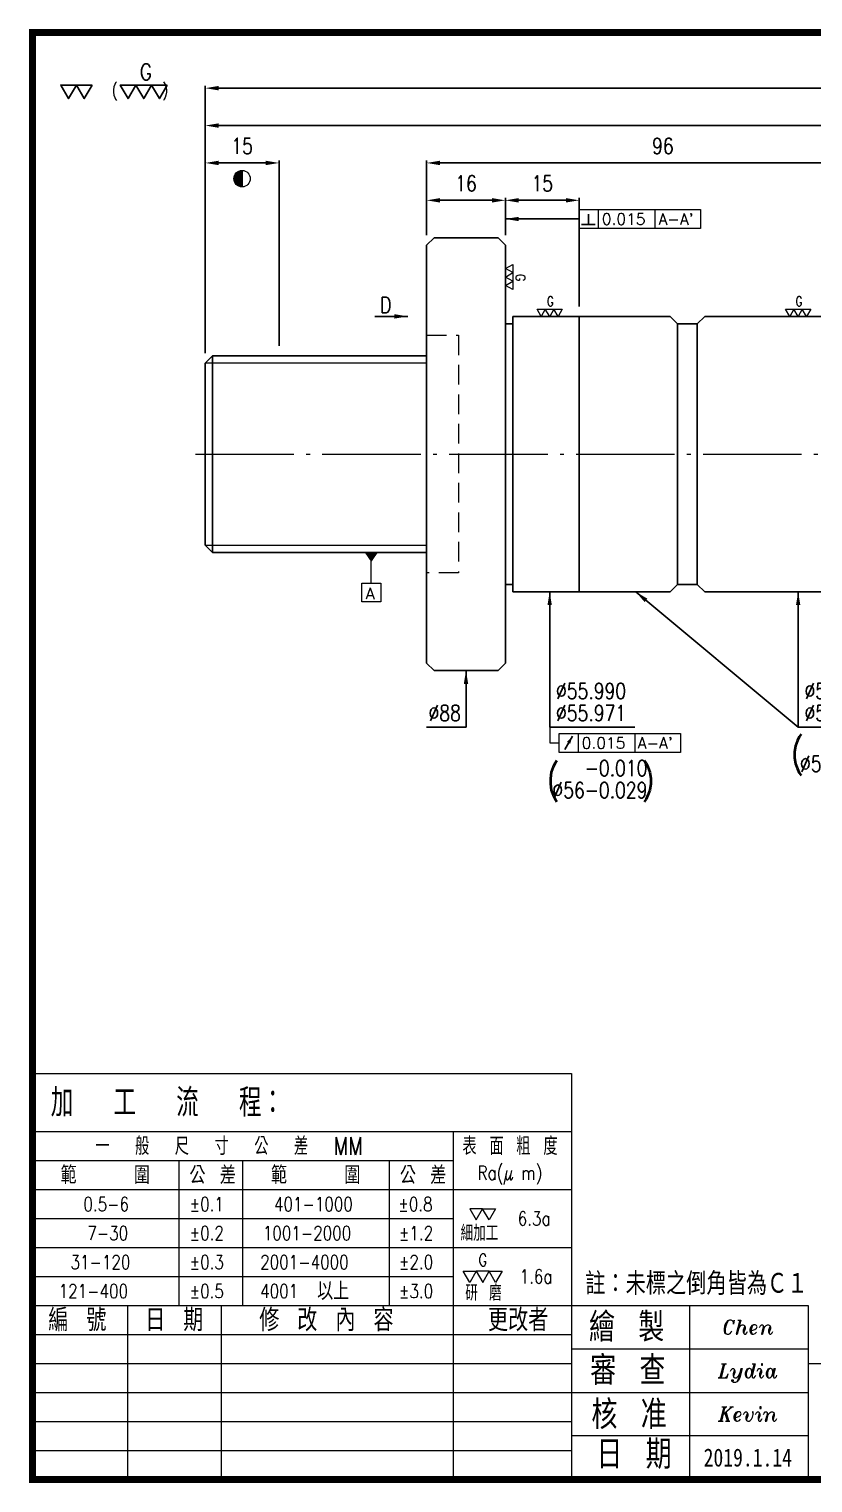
# Model space of a CAD drawing. Header units: millimetres. Extents: x -1046 to -629, y -1674 to -1379.
# Drawn here: x -1045.9 to -886.6, y -1674.4 to -1378.8 of the extents above; entities that cross this region are included whole.
import ezdxf
from ezdxf.enums import TextEntityAlignment as Align

# ---------------------------------------------------------------- set-up
doc = ezdxf.new("R2010")
doc.units = ezdxf.units.MM
doc.linetypes.add('CenLine', pattern=[25.8, 20, -2.5, 0.8, -2.5])
doc.linetypes.add('HidLine', pattern=[7.5, 5, -2.5])
doc.layers.get('0').update_dxf_attribs({"linetype": 'CONTINUOUS'})
doc.layers.get('DEFPOINTS').update_dxf_attribs({"linetype": 'CONTINUOUS'})
doc.layers.add('04', color=4, linetype='CONTINUOUS')
for name, color, linetype, lineweight in [('cen', 1, 'CenLine', 13), ('DIM', 6, 'CONTINUOUS', 9), ('hat', 4, 'CONTINUOUS', 9), ('hid', 5, 'HidLine', 15), ('str', 7, 'CONTINUOUS', 25), ('txt', 3, 'CONTINUOUS', 9)]:
    doc.layers.add(name, color=color, linetype=linetype, lineweight=lineweight)
doc.styles.add('DateTXT', font='kaiu_0.ttf', dxfattribs={"width": 0.8, "height": 3.664797})
doc.styles.add('ROMANC', font='romanc')
doc.styles.add('SIMPLEX', font='simplex.shx', dxfattribs={"width": 0.8, "height": 3.2, "bigfont": 'chineset.shx'})
doc.styles.get("Standard").update_dxf_attribs({"font": 'TXT', "width": 0.9, "height": 4.563508, "bigfont": 'CHINESET'})
doc.styles.add('STANDARD0.8', font='txt.shx', dxfattribs={"width": 0.8, "height": 1.951819, "bigfont": 'chineset.shx'})
doc.styles.add('WW', font='ITALICT.SHX', dxfattribs={"height": 2.852351})
doc.dimstyles.new('STANDARD$0', dxfattribs={"dimscale": 0, "dimtxt": 6, "dimasz": 5, "dimexe": 0.5, "dimexo": 2, "dimgap": 1.7, "dimtad": 1, "dimdec": 3, "dimdsep": 46, "dimtxsty": 'SIMPLEX', "dimcen": 0.09, "dimclrd": 6, "dimclre": 6, "dimclrt": 3, "dimadec": 1, "dimazin": 2, "dimtp": -0.1, "dimtm": 0.2, "dimtfac": 1, "dimtdec": 3, "dimtmove": 0, "dimatfit": 3, "dimfxl": 0, "dimtvp": 0.790698, "dimarcsym": 0})
doc.dimstyles.new('STANDARD$7', dxfattribs={"dimscale": 0, "dimtxt": 5.5, "dimasz": 5, "dimexe": 0.5, "dimexo": 2, "dimgap": 2.2, "dimtad": 1, "dimdec": 3, "dimrnd": 0.0005, "dimdsep": 46, "dimtxsty": 'SIMPLEX', "dimcen": 0.09, "dimclrd": 6, "dimclre": 6, "dimclrt": 3, "dimadec": 1, "dimazin": 2, "dimtp": -0.1, "dimtm": 0.2, "dimtfac": 1, "dimtdec": 3, "dimtmove": 2, "dimatfit": 3, "dimfxl": 0, "dimtvp": 0.790698, "dimarcsym": 0})

# ---------------------------------------------------------------- blocks, each defined once
blk = doc.blocks.new('*D117')
at = {"layer": 'DEFPOINTS', "color": 0}
for p in [(-995.12, -1406.02), (-995.12, -1445.22), (-1010.12, -1446.72)]:
    blk.add_point(p, dxfattribs=at)
at = {"layer": 'DIM', "color": 6, "lineweight": -2}
for p, q in [((-1010.12, -1444.72), (-1010.12, -1405.52)), ((-1007.42, -1406.02), (-997.82, -1406.02)), ((-995.12, -1443.22), (-995.12, -1405.52))]:
    blk.add_line(p, q, dxfattribs=at)
at = {"layer": 'DIM', "color": 6}
for points in [[(-1007.42, -1405.57), (-1007.42, -1406.47), (-1010.12, -1406.02)], [(-997.82, -1405.57), (-997.82, -1406.47), (-995.12, -1406.02)]]:
    blk.add_solid(points, dxfattribs=at)
at = {"layer": 'DIM', "color": 3, "insert": (-1002.62, -1402.58), "char_height": 3.2, "attachment_point": 5, "style": 'SIMPLEX'}
blk.add_mtext('15', dxfattribs=at)
blk = doc.blocks.new('Heat_block')
at = {"layer": 'txt'}
blk.add_hatch(color=256, dxfattribs=at).paths.add_polyline_path([(0, 2, 0.414214), (-2, 0, 0.414214), (0, -2)])
blk.add_line((0, 2), (0, -2), dxfattribs=at)
blk.add_circle((0, 0), 2, dxfattribs=at)
blk = doc.blocks.new('*D120')
at = {"layer": 'DEFPOINTS', "color": 0}
for p in [(-683.12, -1398.42), (-683.12, -1445.22), (-1010.12, -1446.72)]:
    blk.add_point(p, dxfattribs=at)
at = {"layer": 'DIM', "color": 6, "lineweight": -2}
for p, q in [((-1010.12, -1444.72), (-1010.12, -1397.92)), ((-683.12, -1443.22), (-683.12, -1397.92)), ((-1007.42, -1398.42), (-685.82, -1398.42))]:
    blk.add_line(p, q, dxfattribs=at)
at = {"layer": 'DIM', "color": 6}
for points in [[(-1007.42, -1397.97), (-1007.42, -1398.87), (-1010.12, -1398.42)], [(-685.82, -1397.97), (-685.82, -1398.87), (-683.12, -1398.42)]]:
    blk.add_solid(points, dxfattribs=at)
at = {"layer": 'DIM', "color": 3, "insert": (-846.62, -1394.98), "char_height": 3.2, "attachment_point": 5, "style": 'SIMPLEX'}
blk.add_mtext('2400', dxfattribs=at)
blk = doc.blocks.new('*D122')
at = {"layer": 'DEFPOINTS', "color": 0}
for p in [(-648.12, -1390.82), (-1010.12, -1446.72), (-648.12, -1446.72)]:
    blk.add_point(p, dxfattribs=at)
at = {"layer": 'DIM', "color": 6, "lineweight": -2}
for p, q in [((-1010.12, -1444.72), (-1010.12, -1390.32)), ((-1007.42, -1390.82), (-650.82, -1390.82)), ((-648.12, -1444.72), (-648.12, -1390.32))]:
    blk.add_line(p, q, dxfattribs=at)
at = {"layer": 'DIM', "color": 6}
for points in [[(-1007.42, -1390.37), (-1007.42, -1391.27), (-1010.12, -1390.82)], [(-650.82, -1390.37), (-650.82, -1391.27), (-648.12, -1390.82)]]:
    blk.add_solid(points, dxfattribs=at)
at = {"layer": 'DIM', "color": 3, "insert": (-829.12, -1387.38), "char_height": 3.2, "attachment_point": 5, "style": 'SIMPLEX'}
blk.add_mtext('2500', dxfattribs=at)
blk = doc.blocks.new('Locate_A-2')
at = {"layer": 'hat'}
blk.add_line((0, -12.29), (0, 0), dxfattribs=at)
at = {"layer": 'hat', "color": 4, "linetype": 'ByBlock', "lineweight": 9}
blk.add_lwpolyline([(0, -3.87, 0, 5.33, 0), (0, 0, 5.33, 5.33, 0)], format="xyseb", dxfattribs=at)
at = {"layer": 'hat'}
blk.add_lwpolyline([(-3.82, -12.29), (3.79, -12.29), (3.79, -19.9), (-3.82, -19.9)], close=True, dxfattribs=at)
at = {"layer": 'hat', "style": 'ROMANC', "flags": 8}
blk.add_attdef('A', text='', height=4.56, dxfattribs=at).set_placement((-2.21, -16.5), align=Align.MIDDLE_LEFT)
blk = doc.blocks.new('G-sign-W-1')
for points in [[(0.578, 0), (0.002, 0), (0.29, -0.499)], [(1.154, 0), (0.578, 0), (0.866, -0.499)], [(2.767, 0), (2.191, 0), (2.479, -0.499)], [(3.343, 0), (2.767, 0), (3.055, -0.499)], [(3.919, 0), (3.343, 0), (3.631, -0.499)]]:
    blk.add_lwpolyline(points, close=True)
at = {"style": 'SIMPLEX', "width": 0.8}
for s, height, p in [('G', 0.601, (2.916, 0.482)), ('(      )', 0.4513, (1.883, -0.188))]:
    blk.add_text(s, height=height, dxfattribs=at).set_placement(p, align=Align.MIDDLE_LEFT)
blk = doc.blocks.new('*D131')
at = {"layer": 'DEFPOINTS', "color": 0}
for p in [(-934.12, -1413.62), (-949.12, -1422.72), (-934.12, -1437.22)]:
    blk.add_point(p, dxfattribs=at)
at = {"layer": 'DIM', "color": 6, "lineweight": -2}
for p, q in [((-949.12, -1420.72), (-949.12, -1413.12)), ((-946.42, -1413.62), (-936.82, -1413.62)), ((-934.12, -1435.22), (-934.12, -1413.12))]:
    blk.add_line(p, q, dxfattribs=at)
at = {"layer": 'DIM', "color": 6}
for points in [[(-946.42, -1413.17), (-946.42, -1414.07), (-949.12, -1413.62)], [(-936.82, -1413.17), (-936.82, -1414.07), (-934.12, -1413.62)]]:
    blk.add_solid(points, dxfattribs=at)
at = {"layer": 'DIM', "color": 3, "insert": (-941.62, -1410.18), "char_height": 3.2, "attachment_point": 5, "style": 'SIMPLEX'}
blk.add_mtext('15', dxfattribs=at)
blk = doc.blocks.new('*D132')
at = {"layer": 'DEFPOINTS', "color": 0}
for p in [(-949.12, -1413.62), (-965.12, -1422.72), (-949.12, -1422.72)]:
    blk.add_point(p, dxfattribs=at)
at = {"layer": 'DIM', "color": 6, "lineweight": -2}
for p, q in [((-965.12, -1420.72), (-965.12, -1413.12)), ((-962.42, -1413.62), (-951.82, -1413.62)), ((-949.12, -1420.72), (-949.12, -1413.12))]:
    blk.add_line(p, q, dxfattribs=at)
at = {"layer": 'DIM', "color": 6}
for points in [[(-962.42, -1413.17), (-962.42, -1414.07), (-965.12, -1413.62)], [(-951.82, -1413.17), (-951.82, -1414.07), (-949.12, -1413.62)]]:
    blk.add_solid(points, dxfattribs=at)
at = {"layer": 'DIM', "color": 3, "insert": (-957.12, -1410.18), "char_height": 3.2, "attachment_point": 5, "style": 'SIMPLEX'}
blk.add_mtext('16', dxfattribs=at)
blk = doc.blocks.new('*D133')
at = {"layer": 'DEFPOINTS', "color": 0}
for p in [(-869.12, -1406.02), (-965.12, -1422.72), (-869.12, -1438.72)]:
    blk.add_point(p, dxfattribs=at)
at = {"layer": 'DIM', "color": 6, "lineweight": -2}
for p, q in [((-965.12, -1420.72), (-965.12, -1405.52)), ((-962.42, -1406.02), (-871.82, -1406.02)), ((-869.12, -1436.72), (-869.12, -1405.52))]:
    blk.add_line(p, q, dxfattribs=at)
at = {"layer": 'DIM', "color": 6}
for points in [[(-962.42, -1405.57), (-962.42, -1406.47), (-965.12, -1406.02)], [(-871.82, -1405.57), (-871.82, -1406.47), (-869.12, -1406.02)]]:
    blk.add_solid(points, dxfattribs=at)
at = {"layer": 'DIM', "color": 3, "insert": (-917.12, -1402.58), "char_height": 3.2, "attachment_point": 5, "style": 'SIMPLEX'}
blk.add_mtext('96', dxfattribs=at)
blk = doc.blocks.new('DeflectionToleranceA-N')
at = {"layer": '04'}
blk.add_line((2.28, -2.57), (5.33, 2.7), dxfattribs=at)
blk.add_lwpolyline([(5.33, 2.7, 0, 1.52, 0), (3.8, 0.07, 1.52, 1.52, 0)], format="xyseb", dxfattribs=at)
at = {"layer": 'hat'}
for p, q in [((7.61, 3.8), (7.61, -3.8)), ((30.43, 3.8), (30.43, -3.8))]:
    blk.add_line(p, q, dxfattribs=at)
blk.add_lwpolyline([(0, 3.8), (48.87, 3.8), (48.87, -3.8), (0, -3.8)], close=True, dxfattribs=at)
at = {"layer": 'hat', "style": 'ROMANC', "flags": 8}
for tag, p in [('0.015', (9.09, -0.01)), ("A-A'", (31.63, 0.02))]:
    blk.add_attdef(tag, text='', height=4.56, dxfattribs=at).set_placement(p, align=Align.MIDDLE_LEFT)
blk = doc.blocks.new('VerticalToleranceA-N')
at = {"layer": '04'}
for p, q in [((3.68, -2.21), (3.68, 1.93)), ((0.92, -2.21), (6.44, -2.21))]:
    blk.add_line(p, q, dxfattribs=at)
at = {"layer": 'hat'}
for p, q in [((7.61, 3.8), (7.61, -3.8)), ((30.43, 3.8), (30.43, -3.8))]:
    blk.add_line(p, q, dxfattribs=at)
blk.add_lwpolyline([(0, 3.8), (48.87, 3.8), (48.87, -3.8), (0, -3.8)], close=True, dxfattribs=at)
at = {"layer": 'hat', "style": 'ROMANC', "flags": 8}
blk.add_attdef('0.012', text='', height=4.56, dxfattribs=at).set_placement((9.12, -0.02), align=Align.MIDDLE_LEFT)
blk.add_attdef("A-A'", (31.96, -2.31), '', height=4.56, dxfattribs=at)
blk = doc.blocks.new('G-sign-green-1')
at = {"layer": 'txt'}
for p, q in [((-5.93, 3.46), (5.93, 3.46)), ((-3.95, 0), (-5.93, 3.46)), ((-2.11, 3.46), (-3.95, 0)), ((0, 0), (-2.11, 3.46)), ((1.94, 3.46), (0, 0)), ((3.95, 0), (1.94, 3.46)), ((5.93, 3.46), (3.95, 0))]:
    blk.add_line(p, q, dxfattribs=at)
at = {"layer": 'txt', "style": 'SIMPLEX', "width": 0.8}
blk.add_text('G', height=4.5, dxfattribs=at).set_placement((-1.28, 4.86))

msp = doc.modelspace()

# ---------------------------------------------------------------- linework, layer by layer
at = {"layer": 'cen'}
msp.add_line((-1012.1207, -1465.2155), (-646.1207, -1465.2155), dxfattribs=at)
at = {"layer": 'DIM'}
msp.add_lwpolyline([(-940.1207, -1520.7355), (-940.1207, -1523.9355), (-938.2007, -1523.9355)], dxfattribs=at)
at = {"layer": 'hat'}
for p, q in [((-965.1207, -1446.7155), (-1010.1207, -1446.7155)), ((-1010.1207, -1483.7155), (-965.1207, -1483.7155))]:
    msp.add_line(p, q, dxfattribs=at)
at = {"layer": 'hid', "ltscale": 0.8}
msp.add_lwpolyline([(-965.1207, -1441.0655), (-958.6207, -1441.0655), (-958.6207, -1489.3655), (-965.1207, -1489.3655)], dxfattribs=at)
at = {"layer": 'str'}
for p, q in [((-965.1207, -1422.7155), (-963.6207, -1421.2155)), ((-963.6207, -1421.2155), (-950.6207, -1421.2155)), ((-949.1207, -1422.7155), (-950.6207, -1421.2155)), ((-965.1207, -1422.7155), (-965.1207, -1507.7155)), ((-949.1207, -1422.7155), (-949.1207, -1507.7155)), ((-949.1207, -1438.7155), (-947.6207, -1438.7155)), ((-947.6207, -1437.2155), (-947.6207, -1493.2155)), ((-947.6207, -1437.2155), (-915.6207, -1437.2155)), ((-934.1207, -1437.2155), (-934.1207, -1493.2155)), ((-914.1207, -1438.7155), (-915.6207, -1437.2155)), ((-914.1207, -1438.7155), (-914.1207, -1491.7155)), ((-914.1207, -1438.7155), (-910.1207, -1438.7155)), ((-910.1207, -1438.7155), (-908.6207, -1437.2155)), ((-910.1207, -1438.7155), (-910.1207, -1491.7155)), ((-908.6207, -1437.2155), (-870.6207, -1437.2155)), ((-1008.6207, -1485.2155), (-1008.6207, -1445.2155)), ((-1010.1207, -1446.7155), (-1010.1207, -1483.7155)), ((-949.1207, -1491.7155), (-947.6207, -1491.7155)), ((-914.1207, -1491.7155), (-915.6207, -1493.2155)), ((-914.1207, -1491.7155), (-910.1207, -1491.7155)), ((-910.1207, -1491.7155), (-908.6207, -1493.2155)), ((-947.6207, -1493.2155), (-915.6207, -1493.2155)), ((-908.6207, -1493.2155), (-870.6207, -1493.2155)), ((-965.1207, -1507.7155), (-963.6207, -1509.2155)), ((-963.6207, -1509.2155), (-950.6207, -1509.2155)), ((-949.1207, -1507.7155), (-950.6207, -1509.2155))]:
    msp.add_line(p, q, dxfattribs=at)
at = {"layer": 'str', "const_width": 1.3832}
msp.add_lwpolyline([(-1045.221, -1673.67), (-629.221, -1673.67), (-629.221, -1379.4986), (-1045.221, -1379.4986)], close=True, dxfattribs=at)
at = {"layer": 'str'}
for points in [[(-965.1207, -1445.2155), (-1008.6207, -1445.2155), (-1010.1207, -1446.7155)], [(-965.1207, -1485.2155), (-1008.6207, -1485.2155), (-1010.1207, -1483.7155)]]:
    msp.add_lwpolyline(points, dxfattribs=at)
at = {"layer": 'txt'}
for p, q in [((-1045.221, -1591.1532), (-935.684, -1591.1532)), ((-935.684, -1591.1532), (-935.684, -1673.67)), ((-1045.221, -1602.9418), (-935.684, -1602.9418)), ((-959.6831, -1673.67), (-959.6831, -1602.9413)), ((-1045.221, -1608.8358), (-959.6829, -1608.8358)), ((-1015.4307, -1638.3057), (-1015.4307, -1608.8354)), ((-1002.4519, -1638.3057), (-1002.4519, -1608.8354)), ((-972.6736, -1638.3057), (-972.6736, -1608.8354)), ((-1045.221, -1614.7298), (-935.684, -1614.7298)), ((-1045.221, -1620.6238), (-959.6829, -1620.6238)), ((-1045.221, -1626.5179), (-935.684, -1626.5179)), ((-1045.221, -1632.4119), (-959.6829, -1632.4119)), ((-1045.221, -1638.3057), (-887.5746, -1638.3057)), ((-1025.8242, -1673.67), (-1025.8242, -1638.3057)), ((-1006.8023, -1673.67), (-1006.8023, -1638.3057)), ((-911.6292, -1673.67), (-911.6292, -1638.3057)), ((-887.5746, -1638.3057), (-887.5746, -1673.67)), ((-1045.221, -1644.1999), (-935.684, -1644.1999)), ((-935.684, -1647.1097), (-887.574, -1647.1097)), ((-1045.221, -1650.0939), (-935.684, -1650.0939)), ((-629.221, -1650.1562), (-887.5729, -1650.1562)), ((-1045.221, -1655.988), (-887.5746, -1655.988)), ((-1045.221, -1661.882), (-935.684, -1661.882)), ((-935.684, -1664.7178), (-887.574, -1664.7178)), ((-1045.221, -1667.776), (-935.684, -1667.776))]:
    msp.add_line(p, q, dxfattribs=at)
for points in [[(-956.3779, -1618.6139), (-955.0637, -1620.8903), (-953.7494, -1618.6139)], [(-951.1209, -1618.6139), (-952.4352, -1620.8903), (-953.7494, -1618.6139)], [(-955.0387, -1631.3148), (-956.353, -1633.5911), (-957.6672, -1631.3148)], [(-955.0387, -1631.3148), (-953.7245, -1633.5911), (-952.4102, -1631.3148)], [(-949.7817, -1631.3148), (-951.096, -1633.5911), (-952.4102, -1631.3148)]]:
    msp.add_lwpolyline(points, close=True, dxfattribs=at)

# ---------------------------------------------------------------- block references
at = {"layer": 'hat', "xscale": 0.504759792806371, "yscale": 0.504759792806371, "zscale": 0.504759792806371}
for name, p, values in [('VerticalToleranceA-N', (-934.1207, -1417.4155), {"A-A'": "A-A'", '0.012': '0.015'}), ('Locate_A-2', (-976.3707, -1485.2155), {'A': 'A'}), ('DeflectionToleranceA-N', (-938.2007, -1523.9355), {"A-A'": "A-A'", '0.015': '0.015'})]:
    msp.add_blockref(name, p, dxfattribs=at).add_auto_attribs(values)
at = {"layer": 'str', "xscale": 5.528554312342743, "yscale": 5.528554312342743, "zscale": 5.528554312342743}
msp.add_blockref('G-sign-W-1', (-1039.501, -1390.1836), dxfattribs=at)
at = {"layer": 'txt'}
for name, p, xscale, yscale, zscale in [('Heat_block', (-1002.6207, -1409.2155), 0.8320332813312529, 0.8320332813312529, 0.8320332813312529), ('G-sign-green-1', (-940.1207, -1437.2155), 0.432, 0.432, 0.432), ('G-sign-green-1', (-889.6207, -1437.2155), 0.432, 0.432, 0.432)]:
    msp.add_blockref(name, p, dxfattribs=dict(at, xscale=xscale, yscale=yscale, zscale=zscale))
at = {"layer": 'txt', "xscale": 0.432, "yscale": 0.432, "zscale": 0.432, "rotation": 270}
msp.add_blockref('G-sign-green-1', (-949.1207, -1429.2155), dxfattribs=at)

# ---------------------------------------------------------------- texts
at = {"layer": 'str', "style": 'DateTXT', "width": 0.8}
msp.add_text('2019.1.14', height=3.6648, dxfattribs=at).set_placement((-899.8574, -1669.1938), align=Align.MIDDLE_CENTER)
at = {"layer": 'txt', "style": 'SIMPLEX', "width": 0.8}
for s, height, p in [('D', 3.2, (-973.4144, -1434.8845)), ('(    )', 5.5, (-881.7861, -1525.9409)), ('(     )', 5.5, (-929.7753, -1531.2955))]:
    msp.add_text(s, height=height, dxfattribs=at).set_placement(p, align=Align.MIDDLE_CENTER)
at = {"layer": 'txt', "style": 'WW'}
for s, p in [('Lydia', (-899.8574, -1651.5488)), ('Kevin', (-899.8574, -1660.3528))]:
    msp.add_text(s, height=2.85235, dxfattribs=at).set_placement(p, align=Align.MIDDLE_CENTER)
at = {"layer": 'txt'}
for s, insert, char_height, width, attachment_point, style in [('%%c55.990', (-938.8407, -1514.9755), 3.2, 2.1248, 7, 'SIMPLEX'), ('%%c55.9', (-888.3407, -1514.9755), 3.2, 2.1248, 7, 'SIMPLEX'), ('%%C88', (-964.7495, -1519.4555), 3.2, 2.1248, 7, 'SIMPLEX'), ('%%C55.971', (-938.8407, -1519.4555), 3.2, 2.1248, 7, 'SIMPLEX'), ('%%C55.8', (-888.3407, -1519.4555), 3.2, 2.1248, 7, 'SIMPLEX'), ('%%C56{\\W0.3;}\\S-0.1^ -0.2;', (-881.7861, -1525.9409), 3.2, 32, 5, 'SIMPLEX'), ('%%C56{\\W0.3;}\\S-0.010^ -0.029;', (-929.9101, -1531.2955), 3.2, 32, 5, 'SIMPLEX'), ('加  工  流  程：', (-1041.5169, -1597.0475), 5.727247, 59.123287, 4, 'STANDARD0.8'), ('一  般  尺  寸  公  差  MM', (-1032.4451, -1605.8888), 3.624806, 73.576438, 4, 'STANDARD0.8'), ('表 面 粗 度', (-957.861, -1605.8888), 3.62481, 22.082191, 4, 'STANDARD0.8'), ('Ra(μ m)', (-954.8051, -1611.7828), 2.84932, 19.136, 4, 'SIMPLEX'), ('0.5-6', (-1034.8708, -1617.6768), 2.8179, 15.67072, 4, 'SIMPLEX'), ('%%p0.1', (-1013.2837, -1617.6768), 2.8179, 10.82432, 4, 'SIMPLEX'), ('401-1000', (-996.1487, -1617.6768), 2.8179, 22.082195, 4, 'SIMPLEX'), ('%%p0.8', (-970.8681, -1617.6768), 2.8179, 10.328864, 4, 'SIMPLEX'), ('6.3a', (-946.6136, -1620.6238), 2.8179, 9.117888, 4, 'SIMPLEX'), ('7-30', (-1034.0802, -1623.5709), 2.8179, 14.352, 4, 'SIMPLEX'), ('%%p0.2', (-1013.2837, -1623.5709), 2.8179, 10.82432, 4, 'SIMPLEX'), ('1001-2000', (-998.4139, -1623.5709), 2.8179, 23.50685, 4, 'SIMPLEX'), ('%%p1.2', (-970.747, -1623.5709), 2.8179, 9.568, 4, 'SIMPLEX'), ('細加工', (-958.2286, -1623.5709), 3.2079, 10.96992, 4, 'STANDARD0.8'), ('31-120', (-1037.4922, -1629.4649), 2.8179, 17.80896, 4, 'SIMPLEX'), ('%%p0.3', (-1013.2837, -1629.4649), 2.8179, 10.82432, 4, 'SIMPLEX'), ('2001-4000', (-998.9445, -1629.4649), 2.8179, 23.50685, 4, 'SIMPLEX'), ('%%p2.0', (-970.747, -1629.4649), 2.8179, 9.568, 4, 'SIMPLEX'), ('G', (-954.6042, -1629.0282), 2.4932, 3.561642, 4, 'SIMPLEX'), ('1.6a', (-946.2215, -1632.4119), 2.8179, 9.01809, 4, 'SIMPLEX'), ('121-400', (-1039.8999, -1635.3588), 2.8179, 19.94512, 4, 'SIMPLEX'), ('%%p0.5', (-1013.2837, -1635.3588), 2.8179, 10.82432, 4, 'SIMPLEX'), ('4001', (-998.9445, -1635.3588), 2.8179, 12.48, 4, 'SIMPLEX'), ('%%p3.0', (-970.747, -1635.3588), 2.8179, 9.568, 4, 'SIMPLEX'), ('研 磨', (-957.2821, -1635.7313), 3.2079, 11.39726, 4, 'STANDARD0.8'), ('Chen', (-899.8574, -1642.705), 2.85235, 23.423421, 5, 'WW')]:
    msp.add_mtext(s, dxfattribs=dict(at, insert=insert, char_height=char_height, width=width, attachment_point=attachment_point, style=style))
at = {"layer": 'txt', "attachment_point": 4}
for s, insert, char_height, width in [('範    圍', (-1039.5224, -1611.7828), 3.6275, 23.506849), ('公 差', (-1013.33, -1611.7828), 3.6275, 12.97863), ('範    圍', (-996.7541, -1611.7828), 3.6275, 23.506849), ('公 差', (-970.5689, -1611.7828), 3.6275, 12.97863), ('註：未標之倒角皆為Ｃ１', (-932.9059, -1633.8578), 4.563508, 47.726027), ('以上', (-987.379, -1635.3588), 3.6275, 10.4), ('編 號', (-1042.0155, -1641.2528), 4.54378, 15.535936), ('日 期', (-1022.3339, -1641.2528), 4.54378, 14.6016), ('修 改 內 容', (-999.1481, -1641.2528), 4.54378, 36.47072), ('更改者', (-952.661, -1641.2528), 4.54378, 13.213699), ('繪 製', (-932.1366, -1642.705), 5.88056, 19.27561), ('審 查', (-931.8944, -1651.5023), 5.88056, 19.232886), ('核 准', (-931.6309, -1660.4848), 5.88056, 19.195821), ('日 期', (-930.6407, -1668.5697), 5.88056, 19.199274)]:
    msp.add_mtext(s, dxfattribs=dict(at, insert=insert, char_height=char_height, width=width))

# ---------------------------------------------------------------- dimensions: what is measured, and where the dimension line sits
at = {"layer": 'DIM'}
for base, p2, text, picture, middle in [((-648.1207, -1390.8155), (-648.1207, -1446.7155), '2500', '*D122', (-829.1207, -1387.3826)), ((-683.1207, -1398.4155), (-683.1207, -1445.2155), '2400', '*D120', (-846.6207, -1394.9826))]:
    dim = msp.add_linear_dim(base=base, p1=(-1010.1207, -1446.7155), p2=p2, text=text, dimstyle='STANDARD$0', override={"dimscale": 1, "dimtxt": 3.2, "dimasz": 2.7, "dimgap": 1.832883, "dimtdec": 0, "dimarcsym": 1}, dxfattribs=at)
    dim.commit()
    dim.dimension.update_dxf_attribs({"geometry": picture, "text_midpoint": middle})
for base, p1, p2, override, picture, middle in [((-995.1207, -1406.0155), (-1010.1207, -1446.7155), (-995.1207, -1445.2155), {"dimscale": 1, "dimtxt": 3.2, "dimasz": 2.7, "dimgap": 1.832883, "dimtdec": 0, "dimarcsym": 1}, '*D117', (-1002.6207, -1402.5826)), ((-869.1207, -1406.0155), (-965.1207, -1422.7155), (-869.1207, -1438.7155), {"dimscale": 1, "dimtxt": 3.2, "dimasz": 2.7, "dimgap": 1.832883, "dimtdec": 0, "dimarcsym": 1}, '*D133', (-917.1207, -1402.5826)), ((-949.1207, -1413.6155), (-965.1207, -1422.7155), (-949.1207, -1422.7155), {"dimscale": 1, "dimtxt": 3.2, "dimasz": 2.7, "dimgap": 1.832883, "dimtdec": 0, "dimtix": 1, "dimarcsym": 1}, '*D132', (-957.1207, -1410.1826)), ((-934.1207, -1413.6155), (-949.1207, -1422.7155), (-934.1207, -1437.2155), {"dimscale": 1, "dimtxt": 3.2, "dimasz": 2.7, "dimgap": 1.832883, "dimtdec": 0, "dimtix": 1, "dimarcsym": 1}, '*D131', (-941.6207, -1410.1826))]:
    dim = msp.add_linear_dim(base=base, p1=p1, p2=p2, dimstyle='STANDARD$0', override=override, dxfattribs=at)
    dim.commit()
    dim.dimension.update_dxf_attribs({"geometry": picture, "text_midpoint": middle})

# ---------------------------------------------------------------- leaders
for points in [[(-949.1207, -1417.4155), (-934.1207, -1417.4155)], [(-968.9744, -1437.2155), (-975.6344, -1437.2155)], [(-940.1207, -1493.2155), (-940.1207, -1520.7355), (-922.8407, -1520.7355)], [(-922.6207, -1493.2155), (-889.6207, -1520.7355)], [(-889.6207, -1493.2155), (-889.6207, -1520.7355), (-876.8207, -1520.7355)], [(-957.1207, -1509.2155), (-957.1207, -1520.7355), (-965.1242, -1520.7355)]]:
    msp.add_leader(points, dimstyle='STANDARD$7', override={"dimscale": 1, "dimtxt": 3.2, "dimasz": 2.7, "dimgap": 1.832883, "dimtdec": 0, "dimarcsym": 1}, dxfattribs=at)

doc.saveas('drawing.dxf')
